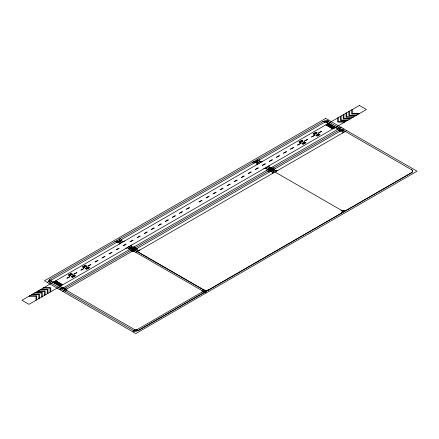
<?xml version="1.0" encoding="UTF-8"?>
<svg xmlns="http://www.w3.org/2000/svg" width="439" height="439" viewBox="0 0 439 439"><rect width="100%" height="100%" fill="white"/><g stroke="black" fill="none" stroke-linecap="round" stroke-linejoin="round"><path stroke-width="0.66" d="M119.869 238.898L119.704 239.041A4.017 2.321 0 0 0 119.704 241.362L119.984 241.598L119.567 241.439A4.017 2.321 0 0 0 115.556 241.439L115.309 241.532M130.718 250.433L130.882 250.29A4.017 2.321 0 0 0 130.882 247.969L130.718 247.832M135.338 247.832L135.174 247.969A4.017 2.321 0 0 0 135.174 250.29L135.338 250.433M257.666 159.346L257.501 159.489A4.017 2.321 0 0 0 257.501 161.804L257.775 162.046L257.364 161.887A4.017 2.321 0 0 0 253.347 161.887L253.1 161.98M268.514 170.875L268.673 170.733A4.017 2.321 0 0 0 268.673 168.417L268.811 168.335A4.017 2.321 0 0 0 272.828 168.335L273.074 168.241M273.129 168.274L272.965 168.417A4.017 2.321 0 0 0 272.965 170.733L273.129 170.875M203.833 292.643L203.998 292.5A4.017 2.321 0 0 0 203.998 290.184L203.718 289.943L204.135 290.102A4.017 2.321 0 0 0 208.152 290.102L208.393 290.009M341.624 213.091L341.789 212.948A4.017 2.321 0 0 0 341.789 210.627L341.515 210.391L341.926 210.55A4.017 2.321 0 0 0 345.943 210.55L346.19 210.457M411.398 169.591A3.935 2.272 0 0 1 411.398 172.807L138.625 330.293A3.935 2.272 0 0 1 133.055 330.293L50.041 282.431A4.017 2.321 0 0 1 50.041 279.149L322.874 121.696A3.935 2.272 0 0 1 328.443 121.696L412.095 170.041A4.017 2.321 0 0 1 412.095 172.357L138.68 330.326A4.017 2.321 0 0 1 133.001 330.326M47.258 282.414L328.471 120.056M114.777 241.84A3.935 2.272 0 0 1 120.346 241.84L121.806 242.619M252.568 162.287A3.935 2.272 0 0 1 258.137 162.287L258.192 162.254A3.935 2.272 0 0 1 258.192 159.039M59.913 289.718L341.125 127.365M59.94 288.077A3.935 2.272 0 0 0 65.51 288.077L338.337 130.624A3.935 2.272 0 0 1 343.907 130.624M62.728 291.342L343.935 128.989M135.838 252.376L346.75 130.608M128.781 246.713L203.361 289.702A3.935 2.272 0 0 0 208.926 289.702M346.717 210.149A3.935 2.272 0 0 1 341.152 210.149L341.098 210.182A3.935 2.272 0 0 1 341.098 213.398M133.028 331.933L203.328 291.342M322.819 121.663L323.647 121.296A4.017 2.321 0 0 1 327.664 121.296L328.498 121.663M268.569 170.908L268.811 170.815A4.017 2.321 0 0 1 272.828 170.815L273.074 170.908M135.283 247.799L135.036 247.892A4.017 2.321 0 0 1 131.02 247.892L130.773 247.799M130.773 250.46L131.02 250.367A4.017 2.321 0 0 1 135.036 250.367L135.283 250.46M359.404 113.564L352.374 113.564L352.374 109.503M358.701 113.97L351.666 113.97L351.666 109.909M356.589 115.188L349.559 115.188L349.559 111.127M355.886 115.594L348.857 115.594L348.857 111.533M353.779 116.812L346.75 116.812L346.75 112.752M353.077 117.218L346.042 117.218L346.042 113.158M350.964 118.431L343.935 118.431L343.935 114.376M350.262 118.837L343.232 118.837L343.232 114.782M348.154 120.056L341.125 120.056L341.125 116M347.452 120.462L340.423 120.462L340.423 116.406M345.339 121.68L338.31 121.68L338.31 117.625M344.637 122.086L337.607 122.086L337.607 118.031M43.746 287.688L50.776 287.688L50.776 291.748M43.038 288.094L50.073 288.094L50.073 292.154M40.931 289.312L47.961 289.312L47.961 293.373M40.229 289.718L47.258 289.718L47.258 293.779M38.122 290.936L45.151 290.936L45.151 294.997M37.419 291.342L44.449 291.342L44.449 295.403M35.307 292.561L42.336 292.561L42.336 296.621M34.604 292.967L41.634 292.967L41.634 297.022M32.497 294.185L39.526 294.185L39.526 298.24M31.795 294.591L38.824 294.591L38.824 298.646M29.682 295.809L36.711 295.809L36.711 299.864M28.979 296.215L36.009 296.215L36.009 300.271M343.375 130.323L343.133 130.224A4.017 2.321 0 0 0 339.117 130.224L338.699 130.383L338.979 130.147A4.017 2.321 0 0 0 338.979 127.826L338.815 127.689M60.472 288.385L60.719 288.478A4.017 2.321 0 0 0 64.736 288.478L65.148 288.319L64.873 288.56A4.017 2.321 0 0 0 64.873 290.876L65.032 291.019M325.656 121.68L328.471 123.304M335.5 127.365L338.31 128.989M341.125 130.608L343.935 132.232M338.337 130.624L338.282 130.597A3.935 2.272 0 0 0 338.282 127.381M258.165 160.647L260.98 162.271M268.009 166.326L270.819 167.95M273.634 169.575L276.444 171.199M258.137 162.287L259.603 163.067M266.577 167.155L341.152 210.149M255.355 162.271L258.165 163.895M265.194 167.95L268.009 169.575M270.819 171.199L273.634 172.823M120.374 240.199L123.183 241.823M130.218 245.884L133.028 247.508M135.838 249.132L138.653 250.751M128.836 246.68L203.361 289.702M120.346 241.84L121.751 242.652M117.559 241.823L120.374 243.447M127.403 247.508L130.218 249.132M133.028 250.751L206.143 292.967M65.51 288.077L65.565 288.11A3.935 2.272 0 0 0 65.565 291.326M50.073 280.79L52.883 282.414M59.913 286.469L62.728 288.094M65.537 289.718L135.838 330.309M50.101 282.398A3.935 2.272 0 0 1 50.101 279.182M203.301 289.735A3.935 2.272 0 0 1 203.301 292.95M120.401 241.807A3.935 2.272 0 0 1 120.401 238.591M273.607 167.934A3.935 2.272 0 0 1 268.037 167.934L267.982 167.967A3.935 2.272 0 0 1 267.982 171.183M273.662 167.967A3.935 2.272 0 0 0 273.662 171.183L273.607 171.215A3.935 2.272 0 0 0 268.037 171.215M54.288 281.602A1.986 1.147 0 0 1 51.478 281.602A1.986 1.147 0 0 1 51.478 279.978M64.132 287.282A1.986 1.147 0 0 1 61.317 287.282A1.986 1.147 0 0 1 61.317 285.657M124.594 241.011A1.986 1.147 0 0 1 121.779 241.011A1.986 1.147 0 0 1 121.779 239.387M116.154 242.635A1.986 1.147 0 0 1 118.969 242.635A1.986 1.147 0 0 1 118.969 244.26M125.998 248.32A1.986 1.147 0 0 1 128.808 248.32A1.986 1.147 0 0 1 128.808 249.939M134.433 246.696A1.986 1.147 0 0 1 131.623 246.696A1.986 1.147 0 0 1 131.623 245.072M262.385 161.459A1.986 1.147 0 0 1 259.57 161.459A1.986 1.147 0 0 1 259.57 159.834M253.951 163.083A1.986 1.147 0 0 1 256.76 163.083A1.986 1.147 0 0 1 256.76 164.707M263.79 168.763A1.986 1.147 0 0 1 266.605 168.763A1.986 1.147 0 0 1 266.605 170.387M272.229 167.138A1.986 1.147 0 0 1 269.414 167.138A1.986 1.147 0 0 1 269.414 165.519M324.251 122.492A1.986 1.147 0 0 1 327.06 122.492A1.986 1.147 0 0 1 327.06 124.116M334.095 128.177A1.986 1.147 0 0 1 336.905 128.177A1.986 1.147 0 0 1 336.905 129.801M140.057 249.939A1.986 1.147 0 0 1 137.248 249.939A1.986 1.147 0 0 1 137.248 248.32M269.414 172.011A1.986 1.147 0 0 1 272.229 172.011A1.986 1.147 0 0 1 272.229 173.635M277.849 170.387A1.986 1.147 0 0 1 275.039 170.387A1.986 1.147 0 0 1 275.039 168.763M339.715 131.42A1.986 1.147 0 0 1 342.53 131.42A1.986 1.147 0 0 1 342.53 133.044M66.942 290.53A1.986 1.147 0 0 1 66.942 288.906M137.248 329.497A1.986 1.147 0 0 1 134.433 329.497M201.924 290.53A1.986 1.147 0 0 1 201.924 292.154M131.623 251.563A1.986 1.147 0 0 1 134.433 251.563M325.656 118.431L44.449 280.79L135.838 333.552L417.05 171.199L325.656 118.431M359.404 105.448L21.95 300.271L28.979 304.331L366.433 109.503L359.404 105.448M55.978 280.949L53.163 282.573L56.258 281.114L55.978 280.949M328.751 123.469L325.936 125.093L329.03 123.628L328.751 123.469M56.538 281.278L53.728 282.897L56.818 281.437L56.538 281.278M329.31 123.793L326.501 125.417L329.596 123.952L329.31 123.793M57.103 281.602L54.288 283.226L57.383 281.761L57.103 281.602M71.162 273.481L68.352 275.105L71.442 273.645L71.162 273.481M85.221 265.365L82.411 266.989L85.501 265.529L85.221 265.365M301.752 140.354L298.943 141.978L302.037 140.513L301.752 140.354M315.817 132.232L313.002 133.857L316.096 132.397L315.817 132.232M329.876 124.116L327.06 125.741L330.155 124.281L329.876 124.116M57.663 281.926L54.853 283.55L57.943 282.09L57.663 281.926M71.722 273.81L68.912 275.429L72.007 273.969L71.722 273.81M85.786 265.688L82.971 267.313L86.066 265.853L85.786 265.688M302.317 140.678L299.502 142.302L302.597 140.837L302.317 140.678M316.376 132.562L313.567 134.18L316.656 132.721L316.376 132.562M330.435 124.44L327.626 126.064L330.721 124.605L330.435 124.44M58.228 282.25L55.413 283.874L58.508 282.414L58.228 282.25M72.287 274.134L69.472 275.758L72.567 274.293L72.287 274.134M86.346 266.012L83.536 267.636L86.626 266.177L86.346 266.012M302.877 141.001L300.067 142.626L303.162 141.166L302.877 141.001M316.942 132.885L314.126 134.51L317.221 133.044L316.942 132.885M331.001 124.764L328.185 126.388L331.28 124.928L331.001 124.764M58.788 282.573L55.978 284.198L59.067 282.738L58.788 282.573M331.56 125.093L328.751 126.712L331.846 125.252L331.56 125.093M69.614 276.647L66.805 278.271L69.894 276.811L69.614 276.647M76.644 272.592L73.834 274.216L76.929 272.751L76.644 272.592M83.673 268.531L80.864 270.155L83.959 268.695L83.673 268.531M90.708 264.47L87.893 266.094L90.988 264.635L90.708 264.47M97.738 260.415L94.923 262.039L98.018 260.574L97.738 260.415M104.767 256.354L101.952 257.978L105.047 256.519L104.767 256.354M111.797 252.293L108.982 253.918L112.077 252.458L111.797 252.293M118.826 248.238L116.017 249.862L119.106 248.397L118.826 248.238M125.856 244.177L123.046 245.802L126.136 244.342L125.856 244.177M132.885 240.117L130.076 241.741L133.171 240.281L132.885 240.117M139.92 236.061L137.105 237.686L140.2 236.22L139.92 236.061M146.95 232.001L144.135 233.625L147.23 232.165L146.95 232.001M153.979 227.94L151.164 229.564L154.259 228.104L153.979 227.94M161.009 223.885L158.194 225.509L161.289 224.044L161.009 223.885M168.038 219.824L165.229 221.448L168.318 219.988L168.038 219.824M175.068 215.768L172.258 217.387L175.348 215.928L175.068 215.768M182.097 211.708L179.288 213.332L182.383 211.867L182.097 211.708M189.127 207.647L186.317 209.271L189.412 207.812L189.127 207.647M201.786 200.343L198.971 201.967L202.066 200.502L201.786 200.343M208.816 196.282L206.001 197.907L209.096 196.447L208.816 196.282M215.845 192.222L213.03 193.846L216.125 192.386L215.845 192.222M222.875 188.166L220.06 189.791L223.155 188.326L222.875 188.166M229.904 184.106L227.095 185.73L230.184 184.27L229.904 184.106M236.934 180.05L234.124 181.669L237.214 180.209L236.934 180.05M243.963 175.99L241.154 177.614L244.249 176.149L243.963 175.99M250.998 171.929L248.183 173.553L251.278 172.093L250.998 171.929M258.028 167.874L255.213 169.492L258.308 168.033L258.028 167.874M265.057 163.813L262.242 165.437L265.337 163.972L265.057 163.813M272.087 159.752L269.272 161.376L272.367 159.917L272.087 159.752M279.116 155.697L276.307 157.316L279.396 155.856L279.116 155.697M286.146 151.636L283.336 153.26L286.426 151.795L286.146 151.636M293.175 147.575L290.366 149.2L293.461 147.74L293.175 147.575M300.205 143.52L297.395 145.139L300.49 143.679L300.205 143.52M307.24 139.459L304.425 141.084L307.519 139.624L307.24 139.459M314.269 135.399L311.454 137.023L314.549 135.563L314.269 135.399M321.299 131.343L318.484 132.962L321.578 131.502L321.299 131.343M59.353 282.897L56.538 284.521L59.633 283.062L59.353 282.897M332.125 125.417L329.31 127.041L332.405 125.576L332.125 125.417M59.913 283.226L57.103 284.851L60.192 283.385L59.913 283.226M73.972 275.105L71.162 276.729L74.257 275.269L73.972 275.105M88.036 266.989L85.221 268.613L88.316 267.153L88.036 266.989M304.567 141.978L301.752 143.597L304.847 142.137L304.567 141.978M318.626 133.857L315.817 135.481L318.906 134.021L318.626 133.857M332.685 125.741L329.876 127.365L332.971 125.9L332.685 125.741M60.478 283.55L57.663 285.174L60.758 283.709L60.478 283.55M74.537 275.429L71.722 277.053L74.817 275.593L74.537 275.429M88.596 267.313L85.786 268.937L88.876 267.477L88.596 267.313M305.127 142.302L302.317 143.926L305.412 142.461L305.127 142.302M319.191 134.18L316.376 135.805L319.471 134.345L319.191 134.18M333.25 126.064L330.435 127.689L333.53 126.229L333.25 126.064M61.037 283.874L58.228 285.498L61.317 284.038L61.037 283.874M75.096 275.758L72.287 277.382L75.382 275.917L75.096 275.758M89.161 267.636L86.346 269.261L89.441 267.801L89.161 267.636M305.692 142.626L302.877 144.25L305.972 142.785L305.692 142.626M319.751 134.51L316.942 136.128L320.031 134.669L319.751 134.51M333.81 126.388L331.001 128.012L334.095 126.553L333.81 126.388M61.603 284.198L58.788 285.822L61.883 284.362L61.603 284.198M334.375 126.712L331.56 128.336L334.655 126.876L334.375 126.712M62.162 284.521L59.353 286.146L62.442 284.686L62.162 284.521M334.935 127.041L332.125 128.66L335.22 127.2L334.935 127.041M130.246 247.492L130.185 247.525A3.935 2.272 0 0 1 130.185 250.735L130.246 250.768A3.935 2.272 0 0 1 135.81 250.768L135.87 250.735A3.935 2.272 0 0 1 135.87 247.525L135.81 247.492A3.935 2.272 0 0 1 130.246 247.492"/></g></svg>
